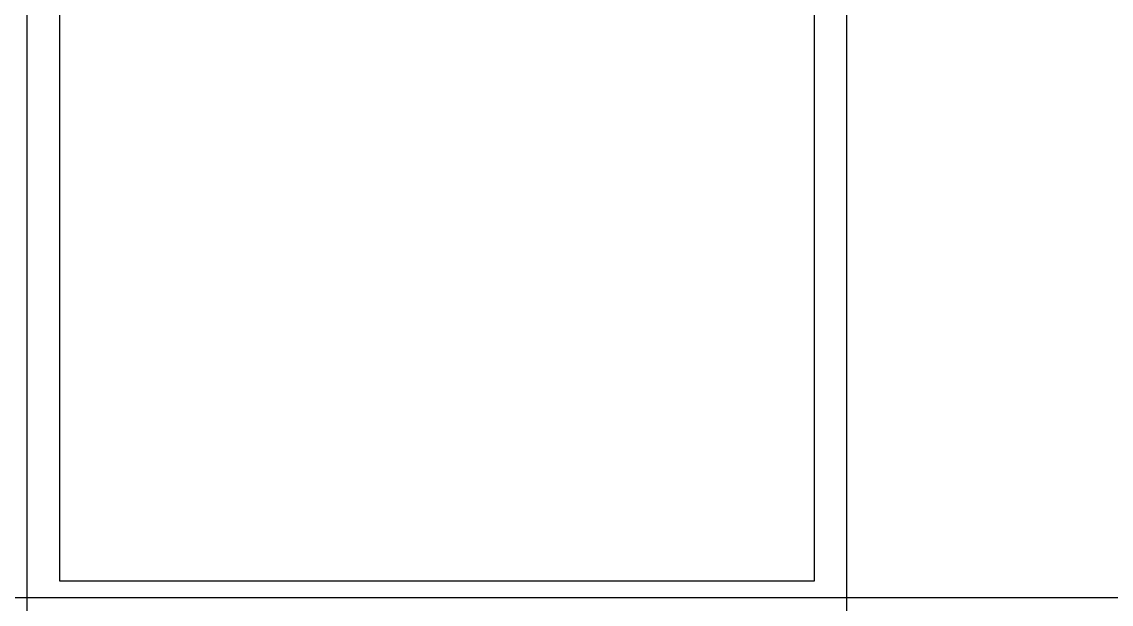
# Model space of a CAD drawing. Header units: inches. Extents: x 21 to 38546, y 13 to 15001.
# Drawn here: x 5436.79 to 5443.43, y 967.04 to 970.6 of the extents above; entities that cross this region are included whole.
import ezdxf

# ---------------------------------------------------------------- set-up
doc = ezdxf.new("R2010")
doc.units = ezdxf.units.IN
doc.header["$MEASUREMENT"] = 0
doc.set_wipeout_variables(frame=1)
for name, color, linetype, lineweight in [('Z_MİM_-KM-GLAZ', 8, 'Continuous', 25), ('Z_MİM_-KM-IZO-THERMAL', 8, 'Continuous', 25), ('Z_MİM_-KM-WALL-PLASTER', 8, 'Continuous', 25), ('Z_MİM_ALUMINIUM', 8, 'Continuous', 25)]:
    doc.layers.add(name, color=color, linetype=linetype, lineweight=lineweight)

# ---------------------------------------------------------------- blocks, each defined once
blk = doc.blocks.new('-KM-AL5 140_164')
blk.add_wipeout([(151.4879, -34.02), (151.7258, -15.4799), (149.45, -15.45), (149.45, 7.15), (9.45, 7.15), (9.45, -15.45), (7.3978, -15.45), (7.5673, -34.0611)])
at = {"layer": 'Z_MİM_ALUMINIUM', "elevation": 0.0016}
for points in [[(79.5118, -21.47), (79.5118, -30.93, 0.414213)], [(84.5118, -30.93), (84.5118, -21.47, 0.41421)]]:
    blk.add_lwpolyline(points, format="xyb", dxfattribs=at)
for points in [[(84.3118, -23.1), (84.3118, -30.35), (79.7118, -30.35), (79.7118, -23.1)], [(16.7132, -30.45), (142.1754, -30.45)]]:
    blk.add_lwpolyline(points, dxfattribs=at)

msp = doc.modelspace()

# ---------------------------------------------------------------- linework, layer by layer
at = {"layer": 'Z_MİM_-KM-IZO-THERMAL'}
msp.add_lwpolyline([(4654.2571, 1293.0577), (4654.2571, 969.5831), (3319.2576, 969.5831), (3319.2576, 1624.5832), (3029.2581, 1624.5834), (3029.2581, 2594.5843), (6844.2581, 2594.5843), (6844.2581, 969.5831), (5329.257, 969.5831), (5329.257, 1293.0577)], dxfattribs=at)
at = {"layer": 'Z_MİM_-KM-WALL-PLASTER'}
msp.add_lwpolyline([(4656.7571, 1293.0577), (4656.7571, 967.0831), (3316.7576, 967.0831), (3316.7576, 1622.0832), (3026.7581, 1622.0834), (3026.7581, 2597.0843), (6846.7581, 2597.0843), (6846.7581, 967.0831), (5326.757, 967.0831), (5326.757, 1293.0577)], dxfattribs=at)

# ---------------------------------------------------------------- next in the draw order: block references
at = {"layer": 'Z_MİM_-KM-GLAZ'}
msp.add_blockref('-KM-AL5 140_164', (5357.3073, 997.5332), dxfattribs=at)

doc.saveas('drawing.dxf')
